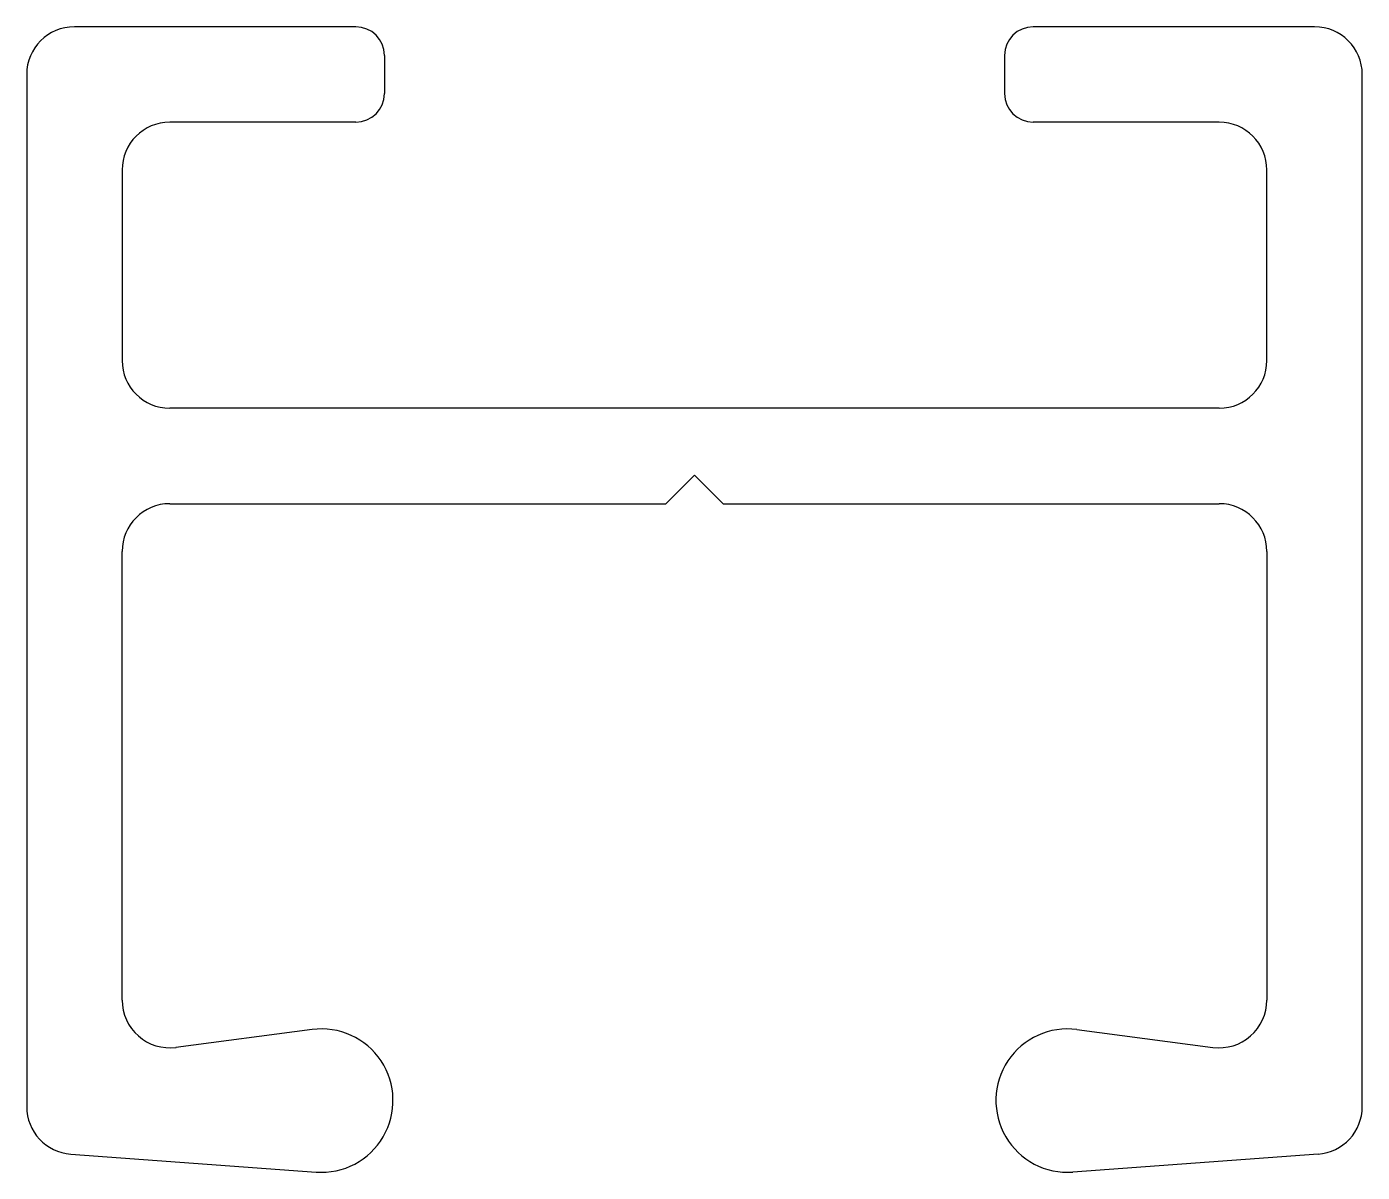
# Model space of a CAD drawing. Extents: x 1263.3 to 1277.3, y 1703.7 to 1715.7.
import ezdxf

# ---------------------------------------------------------------- set-up
doc = ezdxf.new("R2010")
doc.units = 0
doc.layers.get('0').update_dxf_attribs({"linetype": 'CONTINUOUS'})

msp = doc.modelspace()

# ---------------------------------------------------------------- linework, layer by layer
for p, q in [((1266.733, 1715.664), (1263.783, 1715.664)), ((1276.783, 1715.664), (1273.833, 1715.664)), ((1267.033, 1715.364), (1267.033, 1714.964)), ((1273.533, 1715.364), (1273.533, 1714.964)), ((1263.283, 1715.164), (1263.283, 1704.353)), ((1277.283, 1704.353), (1277.283, 1715.164)), ((1266.733, 1714.664), (1264.783, 1714.664)), ((1275.783, 1714.664), (1273.833, 1714.664)), ((1264.283, 1714.164), (1264.283, 1712.168)), ((1276.283, 1712.168), (1276.283, 1714.164)), ((1275.783, 1711.668), (1264.783, 1711.668)), ((1269.983, 1710.668), (1270.283, 1710.968)), ((1270.283, 1710.968), (1270.583, 1710.668)), ((1264.783, 1710.668), (1269.983, 1710.668)), ((1270.583, 1710.668), (1275.783, 1710.668)), ((1264.283, 1705.468), (1264.283, 1710.168)), ((1276.283, 1710.168), (1276.283, 1705.468)), ((1266.275, 1705.159), (1264.848, 1704.972)), ((1274.292, 1705.159), (1275.718, 1704.972)), ((1263.747, 1703.854), (1266.318, 1703.666)), ((1276.82, 1703.854), (1274.249, 1703.666))]:
    msp.add_line(p, q)
for centre, radius, start, end in [((1263.783, 1715.164), 0.5, 90, 180), ((1266.733, 1715.364), 0.3, 0, 90), ((1273.833, 1715.364), 0.3, 90, 180), ((1276.783, 1715.164), 0.5, 0, 90), ((1266.733, 1714.964), 0.3, 270, 360), ((1273.833, 1714.964), 0.3, 180, 270), ((1264.783, 1714.164), 0.5, 90, 180), ((1275.783, 1714.164), 0.5, 0, 90), ((1264.783, 1712.168), 0.5, 180, 270), ((1275.783, 1712.168), 0.5, 270, 0), ((1264.783, 1710.168), 0.5, 90, 180), ((1275.783, 1710.168), 0.5, 0, 90), ((1264.783, 1705.468), 0.5, 180, 277.4887), ((1275.783, 1705.468), 0.5, 262.5113, 0), ((1266.372, 1704.415), 0.751, 265.8168, 97.4887), ((1274.194, 1704.415), 0.751, 82.5113, 274.1832), ((1263.783, 1704.353), 0.5, 180, 265.8168), ((1276.783, 1704.353), 0.5, 274.1832, 0)]:
    msp.add_arc(centre, radius, start, end)

doc.saveas('drawing.dxf')
